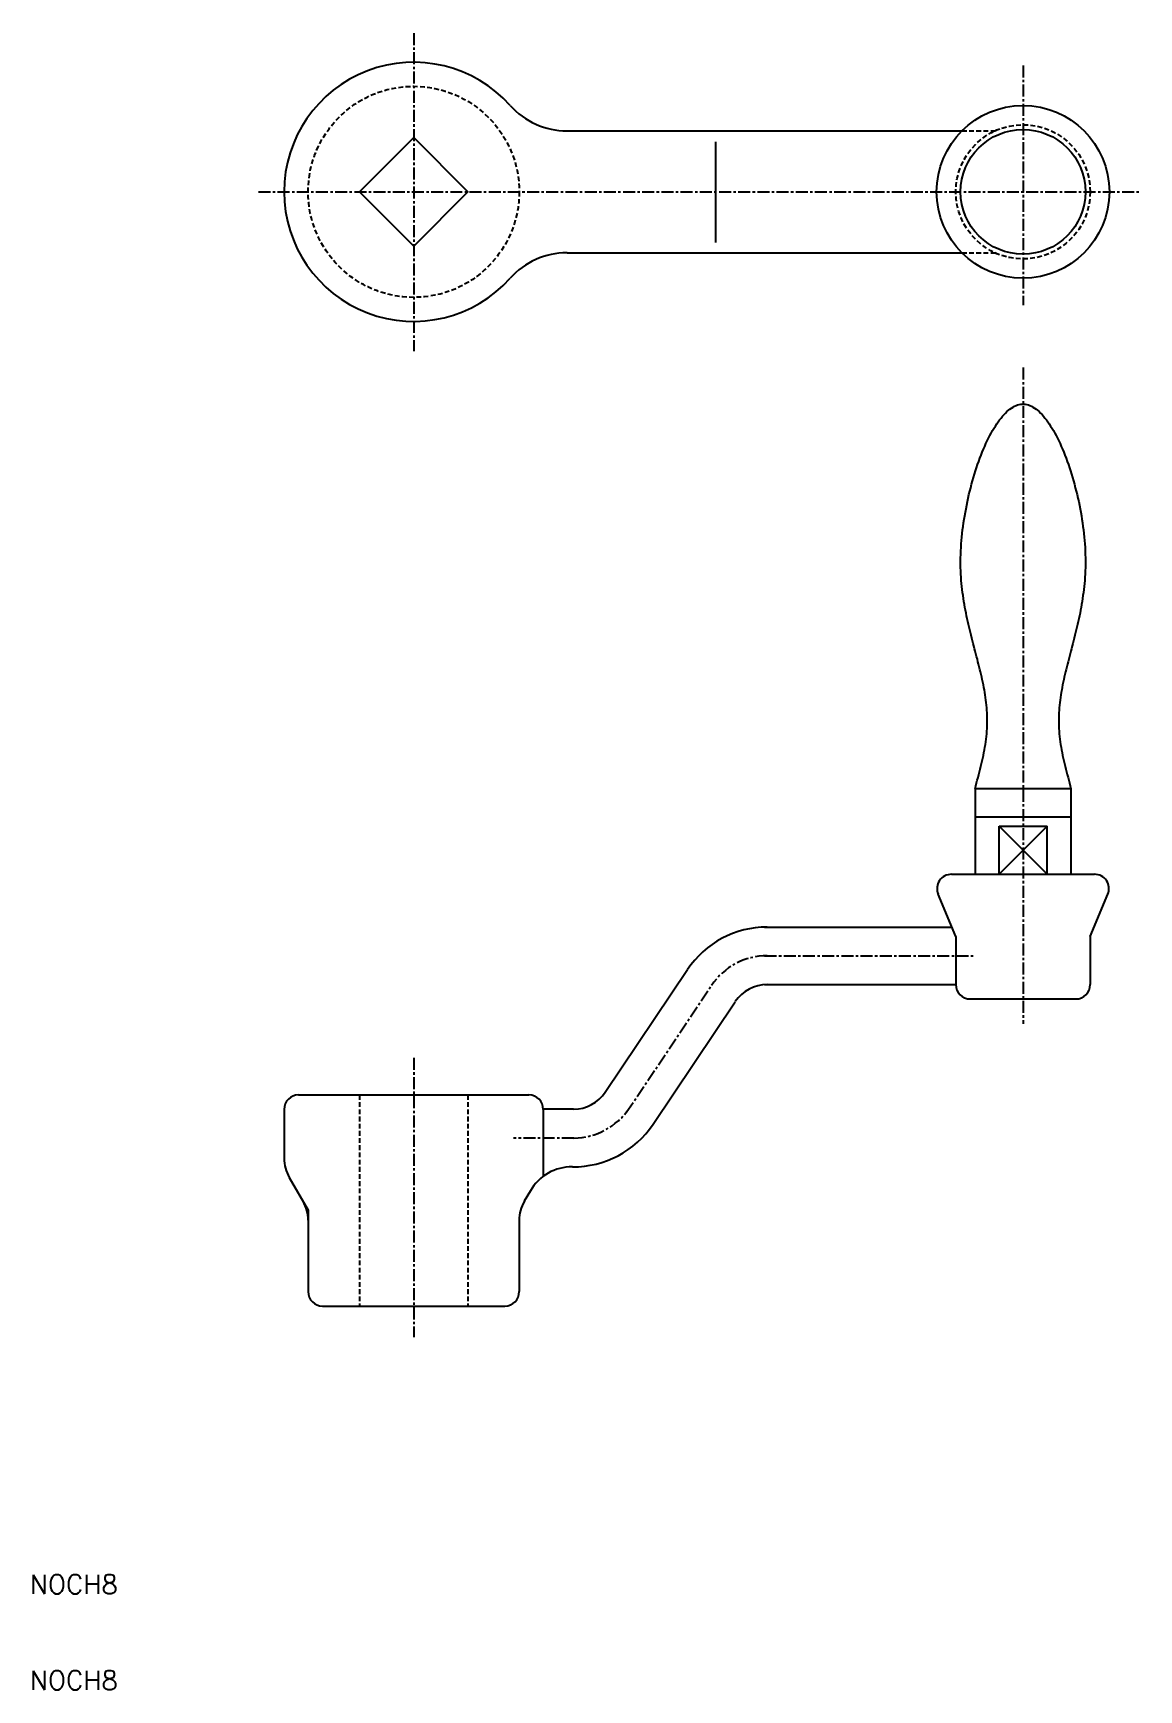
# Model space of a CAD drawing. Extents: x 10 to 126, y 10 to 183.
import ezdxf

# ---------------------------------------------------------------- set-up
doc = ezdxf.new("R2010")
doc.units = 0
doc.linetypes.add('CENTER', pattern=[2, 1.25, -0.25, 0.25, -0.25])
doc.linetypes.add('DASHED', pattern=[0.75, 0.5, -0.25])
doc.layers.get('0').update_dxf_attribs({"linetype": 'CONTINUOUS'})
doc.layers.add('CENTER', color=1, linetype='CENTER')
doc.styles.get("Standard").update_dxf_attribs({"font": 'txt.shx'})

msp = doc.modelspace()

# ---------------------------------------------------------------- linework, layer by layer
at = {"color": 7, "linetype": 'CONTINUOUS'}
for p, q in [((65.98, 172.47), (107.13, 172.47)), ((81.5, 160.84), (81.5, 171.34)), ((65.98, 159.76), (107.13, 159.76)), ((108.5, 103.94), (108.5, 95)), ((108.5, 103.94), (118.5, 103.94)), ((118.5, 103.94), (118.5, 95)), ((108.5, 101), (118.5, 101)), ((111, 95), (111, 100)), ((111, 100), (116, 100)), ((116, 95), (116, 100)), ((106.05, 95), (120.95, 95)), ((108.5, 95), (118.5, 95)), ((106.5, 88.5), (104.66, 92.92)), ((120.5, 88.5), (122.34, 92.92)), ((86.57, 89.5), (106.04, 89.5)), ((106.5, 88.5), (106.5, 83.5)), ((120.5, 88.5), (120.5, 83.5)), ((69.96, 72.28), (78.53, 85.06)), ((86.57, 83.5), (106.5, 83.5)), ((74.94, 68.94), (83.51, 81.72)), ((108, 82), (119, 82)), ((38, 72), (62, 72)), ((36.5, 70.5), (36.5, 65.41)), ((66.67, 70.51), (63.5, 70.51)), ((63.5, 70.5), (63.5, 63.52)), ((37.04, 63.41), (39, 60)), ((62.16, 62.01), (61.53, 60.92)), ((39, 60), (39, 51.5)), ((61, 59.02), (61, 51.5)), ((40.5, 50), (59.5, 50))]:
    msp.add_line(p, q, dxfattribs=at)
at = {"color": 3, "linetype": 'DASHED'}
for p, q in [((107.13, 172.47), (110.56, 172.47)), ((107.13, 159.76), (110.56, 159.76)), ((44.34, 72), (44.34, 50)), ((55.66, 72), (55.66, 50))]:
    msp.add_line(p, q, dxfattribs=at)
at = {"color": 3, "linetype": 'CONTINUOUS'}
for p, q in [((116, 100), (111, 95)), ((111, 100), (116, 95))]:
    msp.add_line(p, q, dxfattribs=at)
at = {"color": 7, "linetype": 'CONTINUOUS'}
msp.add_lwpolyline([(50, 160.46), (55.66, 166.12), (50, 171.77), (44.34, 166.12)], close=True, dxfattribs=at)
at = {"color": 7}
msp.add_polyline3d([(108.5, 103.94, 0), (108.58, 104.23, 0), (108.66, 104.52, 0), (108.73, 104.81, 0), (108.81, 105.1, 0), (108.89, 105.39, 0), (108.96, 105.67, 0), (109.04, 105.96, 0), (109.11, 106.25, 0), (109.18, 106.54, 0), (109.24, 106.82, 0), (109.31, 107.11, 0), (109.37, 107.39, 0), (109.43, 107.68, 0), (109.48, 107.96, 0), (109.53, 108.24, 0), (109.58, 108.52, 0), (109.62, 108.81, 0), (109.66, 109.08, 0), (109.69, 109.36, 0), (109.72, 109.64, 0), (109.74, 109.92, 0), (109.76, 110.19, 0), (109.77, 110.47, 0), (109.78, 110.74, 0), (109.78, 111.01, 0), (109.78, 111.28, 0), (109.77, 111.55, 0), (109.76, 111.82, 0), (109.74, 112.09, 0), (109.72, 112.36, 0), (109.7, 112.62, 0), (109.67, 112.89, 0), (109.63, 113.16, 0), (109.6, 113.42, 0), (109.56, 113.69, 0), (109.51, 113.95, 0), (109.47, 114.22, 0), (109.42, 114.48, 0), (109.37, 114.75, 0), (109.31, 115.01, 0), (109.26, 115.28, 0), (109.2, 115.55, 0), (109.14, 115.81, 0), (109.07, 116.08, 0), (109.01, 116.35, 0), (108.94, 116.61, 0), (108.87, 116.88, 0), (108.8, 117.15, 0), (108.74, 117.42, 0), (108.66, 117.69, 0), (108.59, 117.96, 0), (108.52, 118.24, 0), (108.45, 118.51, 0), (108.38, 118.79, 0), (108.31, 119.06, 0), (108.23, 119.34, 0), (108.16, 119.62, 0), (108.09, 119.9, 0), (108.02, 120.18, 0), (107.95, 120.47, 0), (107.88, 120.75, 0), (107.82, 121.04, 0), (107.75, 121.33, 0), (107.69, 121.62, 0), (107.62, 121.92, 0), (107.56, 122.21, 0), (107.5, 122.51, 0), (107.45, 122.81, 0), (107.39, 123.11, 0), (107.34, 123.42, 0), (107.3, 123.73, 0), (107.25, 124.04, 0), (107.21, 124.35, 0), (107.17, 124.67, 0), (107.13, 124.98, 0), (107.1, 125.31, 0), (107.07, 125.63, 0), (107.05, 125.96, 0), (107.03, 126.29, 0), (107.01, 126.62, 0), (107, 126.96, 0), (107, 127.3, 0), (107, 127.65, 0), (107, 127.99, 0), (107.01, 128.34, 0), (107.02, 128.7, 0), (107.04, 129.06, 0), (107.07, 129.42, 0), (107.09, 129.78, 0), (107.13, 130.14, 0), (107.17, 130.51, 0), (107.21, 130.88, 0), (107.26, 131.25, 0), (107.31, 131.62, 0), (107.36, 131.99, 0), (107.42, 132.36, 0), (107.49, 132.73, 0), (107.56, 133.1, 0), (107.63, 133.46, 0), (107.7, 133.83, 0), (107.78, 134.2, 0), (107.87, 134.56, 0), (107.96, 134.92, 0), (108.05, 135.28, 0), (108.14, 135.64, 0), (108.24, 135.99, 0), (108.34, 136.34, 0), (108.44, 136.69, 0), (108.55, 137.03, 0), (108.66, 137.37, 0), (108.77, 137.7, 0), (108.89, 138.03, 0), (109.01, 138.36, 0), (109.13, 138.67, 0), (109.25, 138.99, 0), (109.38, 139.29, 0), (109.51, 139.59, 0), (109.64, 139.88, 0), (109.77, 140.17, 0), (109.91, 140.44, 0), (110.05, 140.71, 0), (110.19, 140.97, 0), (110.33, 141.23, 0), (110.47, 141.47, 0), (110.62, 141.7, 0), (110.76, 141.93, 0), (110.91, 142.14, 0), (111.06, 142.35, 0), (111.21, 142.54, 0), (111.37, 142.73, 0), (111.52, 142.9, 0), (111.67, 143.06, 0), (111.83, 143.21, 0), (111.99, 143.35, 0), (112.14, 143.47, 0), (112.3, 143.59, 0), (112.46, 143.69, 0), (112.62, 143.77, 0), (112.78, 143.85, 0), (112.94, 143.91, 0), (113.1, 143.95, 0), (113.26, 143.98, 0), (113.42, 144, 0), (113.58, 144, 0), (113.74, 143.98, 0), (113.9, 143.95, 0), (114.06, 143.91, 0), (114.22, 143.85, 0), (114.38, 143.77, 0), (114.54, 143.69, 0), (114.7, 143.59, 0), (114.86, 143.47, 0), (115.01, 143.35, 0), (115.17, 143.21, 0), (115.33, 143.06, 0), (115.48, 142.9, 0), (115.63, 142.73, 0), (115.79, 142.54, 0), (115.94, 142.35, 0), (116.09, 142.14, 0), (116.24, 141.93, 0), (116.38, 141.7, 0), (116.53, 141.47, 0), (116.67, 141.23, 0), (116.81, 140.97, 0), (116.95, 140.71, 0), (117.09, 140.44, 0), (117.23, 140.17, 0), (117.36, 139.88, 0), (117.49, 139.59, 0), (117.62, 139.29, 0), (117.75, 138.99, 0), (117.87, 138.67, 0), (117.99, 138.36, 0), (118.11, 138.03, 0), (118.23, 137.7, 0), (118.34, 137.37, 0), (118.45, 137.03, 0), (118.56, 136.69, 0), (118.66, 136.34, 0), (118.76, 135.99, 0), (118.86, 135.64, 0), (118.95, 135.28, 0), (119.04, 134.92, 0), (119.13, 134.56, 0), (119.22, 134.2, 0), (119.3, 133.83, 0), (119.37, 133.46, 0), (119.44, 133.1, 0), (119.51, 132.73, 0), (119.58, 132.36, 0), (119.64, 131.99, 0), (119.69, 131.62, 0), (119.74, 131.25, 0), (119.79, 130.88, 0), (119.83, 130.51, 0), (119.87, 130.14, 0), (119.91, 129.78, 0), (119.93, 129.42, 0), (119.96, 129.06, 0), (119.98, 128.7, 0), (119.99, 128.34, 0), (120, 127.99, 0), (120, 127.65, 0), (120, 127.3, 0), (120, 126.96, 0), (119.99, 126.62, 0), (119.97, 126.29, 0), (119.95, 125.96, 0), (119.93, 125.63, 0), (119.9, 125.31, 0), (119.87, 124.98, 0), (119.83, 124.67, 0), (119.79, 124.35, 0), (119.75, 124.04, 0), (119.7, 123.73, 0), (119.66, 123.42, 0), (119.61, 123.11, 0), (119.55, 122.81, 0), (119.5, 122.51, 0), (119.44, 122.21, 0), (119.38, 121.92, 0), (119.31, 121.62, 0), (119.25, 121.33, 0), (119.18, 121.04, 0), (119.12, 120.75, 0), (119.05, 120.47, 0), (118.98, 120.18, 0), (118.91, 119.9, 0), (118.84, 119.62, 0), (118.77, 119.34, 0), (118.69, 119.06, 0), (118.62, 118.79, 0), (118.55, 118.51, 0), (118.48, 118.24, 0), (118.41, 117.96, 0), (118.34, 117.69, 0), (118.26, 117.42, 0), (118.2, 117.15, 0), (118.13, 116.88, 0), (118.06, 116.61, 0), (117.99, 116.35, 0), (117.93, 116.08, 0), (117.86, 115.81, 0), (117.8, 115.55, 0), (117.74, 115.28, 0), (117.69, 115.01, 0), (117.63, 114.75, 0), (117.58, 114.48, 0), (117.53, 114.22, 0), (117.49, 113.95, 0), (117.44, 113.69, 0), (117.4, 113.42, 0), (117.37, 113.16, 0), (117.33, 112.89, 0), (117.3, 112.62, 0), (117.28, 112.36, 0), (117.26, 112.09, 0), (117.24, 111.82, 0), (117.23, 111.55, 0), (117.22, 111.28, 0), (117.22, 111.01, 0), (117.22, 110.74, 0), (117.23, 110.47, 0), (117.24, 110.19, 0), (117.26, 109.92, 0), (117.28, 109.64, 0), (117.31, 109.36, 0), (117.34, 109.08, 0), (117.38, 108.81, 0), (117.42, 108.52, 0), (117.47, 108.24, 0), (117.52, 107.96, 0), (117.57, 107.68, 0), (117.63, 107.39, 0), (117.69, 107.11, 0), (117.76, 106.82, 0), (117.82, 106.54, 0), (117.89, 106.25, 0), (117.96, 105.96, 0), (118.04, 105.67, 0), (118.11, 105.39, 0), (118.19, 105.1, 0), (118.27, 104.81, 0), (118.34, 104.52, 0), (118.42, 104.23, 0), (118.5, 103.94, 0)], dxfattribs=at)
at = {"color": 3, "linetype": 'DASHED'}
for centre, radius in [((50, 166.12), 11), ((113.5, 166.12), 7)]:
    msp.add_circle(centre, radius, dxfattribs=at)
at = {"color": 7, "linetype": 'CONTINUOUS'}
for radius in [9, 6.5]:
    msp.add_circle((113.5, 166.12), radius, dxfattribs=at)
for centre, radius, start, end in [((50, 166.12), 13.5, 41.8103, 318.1897), ((65.98, 180.41), 7.94, 221.8103, 270), ((65.98, 151.82), 7.94, 90, 138.1897), ((106.05, 93.5), 1.5, 90, 202.5159), ((120.95, 93.5), 1.5, 337.4841, 90), ((86.84, 79.5), 10, 90, 146.1593), ((86.84, 79.5), 4, 90, 146.1593), ((108, 83.5), 1.5, 180, 270), ((119, 83.5), 1.5, 270, 0), ((38, 70.5), 1.5, 90, 180), ((62, 70.5), 1.5, 360, 90), ((66.64, 74.51), 4, 270.4606, 326.1593), ((66.64, 74.51), 10, 269.4299, 326.1593), ((40.5, 65.41), 4, 180, 210), ((66.49, 59.51), 5, 89.4299, 150), ((35.03, 58.94), 3.97, 0, 30), ((64.97, 58.94), 3.97, 150, 180), ((40.5, 51.5), 1.5, 180, 270), ((59.5, 51.5), 1.5, 270, 0)]:
    msp.add_arc(centre, radius, start, end, dxfattribs=at)
at = {"layer": 'CENTER', "color": 1, "linetype": 'CENTER'}
for p, q in [((50, 182.66), (50, 149.5)), ((113.5, 179.29), (113.5, 154.3)), ((33.82, 166.12), (125.57, 166.12)), ((113.5, 147.8), (113.5, 79.42)), ((86.57, 86.5), (108.43, 86.5)), ((72.16, 70.17), (81.02, 83.39)), ((50, 75.86), (50, 46.76)), ((66.69, 67.51), (60.39, 67.5))]:
    msp.add_line(p, q, dxfattribs=at)
for centre, start, end in [((86.84, 79.5), 90, 146.1593), ((66.64, 74.51), 270.4606, 326.1593)]:
    msp.add_arc(centre, 7, start, end, dxfattribs=at)

# ---------------------------------------------------------------- texts
at = {"color": 7, "linetype": 'CONTINUOUS'}
for p in [(10, 20), (10, 10)]:
    msp.add_text('NOCH8', height=2, dxfattribs=at).set_placement(p)

doc.saveas('drawing.dxf')
